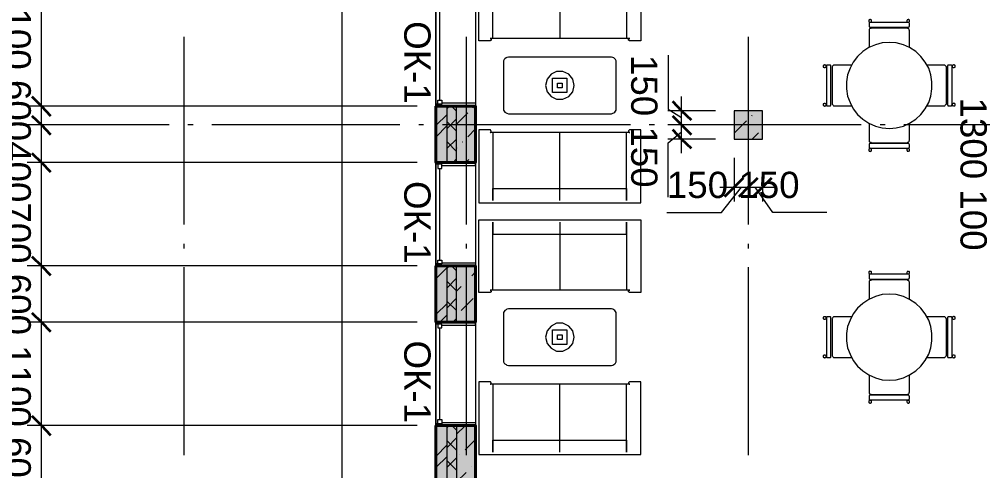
# Model space of a CAD drawing. Header units: millimetres. Extents: x -6983 to 114033, y -5968 to 36007.
# Drawn here: x -1748 to 8472, y 7691 to 12495 of the extents above; entities that cross this region are included whole.
import ezdxf

# ---------------------------------------------------------------- set-up
doc = ezdxf.new("R2010")
doc.units = ezdxf.units.MM
doc.layers.add('PDF _Геометрия', color=7, linetype='Continuous')
doc.layers.add('PDF _Текст', color=7, linetype='Continuous')
doc.layers.add('PDF _Сплошная заливка', color=7, linetype='Continuous', true_color=0xffffff)
doc.styles.add('PDF Arial', font='arial.ttf')

msp = doc.modelspace()

# ---------------------------------------------------------------- hatches: boundary and pattern name
at = {"layer": 'PDF _Сплошная заливка', "transparency": 33554559}
h = msp.add_hatch(color=256, dxfattribs=at)
h.paths.add_polyline_path([(2681, 15967), (2800, 15967), (2800, 15980), (2681, 15980)])
h.paths.add_polyline_path([(2681, 5875), (2800, 5875), (2800, 6472), (2681, 6472)])
h.paths.add_polyline_path([(2681, 4174), (2800, 4174), (2800, 4775), (2681, 4775)])
h.paths.add_polyline_path([(2800, 3074), (2681, 3074), (2681, 2055), (2800, 2055)])
h.paths.add_polyline_path([(2681, 7572), (2800, 7572), (2800, 8173), (2681, 8173)])
h.paths.add_polyline_path([(2681, 9273), (2800, 9273), (2800, 9870), (2681, 9870)])
h.paths.add_polyline_path([(2681, 10970), (2800, 10970), (2800, 11571), (2681, 11571)])
h.paths.add_polyline_path([(2681, 12671), (2800, 12671), (2800, 13272), (2681, 13272)])
h.paths.add_polyline_path([(2681, 14368), (2800, 14368), (2800, 15671), (2681, 15671)])
h = msp.add_hatch(color=256, dxfattribs=at)
h.paths.add_polyline_path([(2800, 15967), (2901, 15967), (2901, 15980), (2800, 15980)])
h.paths.add_polyline_path([(2800, 5875), (2901, 5875), (2901, 6472), (2800, 6472)])
h.paths.add_polyline_path([(2800, 4174), (2901, 4174), (2901, 4775), (2800, 4775)])
h.paths.add_polyline_path([(2901, 3074), (2800, 3074), (2800, 2177), (2901, 2177)])
h.paths.add_polyline_path([(2800, 7572), (2901, 7572), (2901, 8173), (2800, 8173)])
h.paths.add_polyline_path([(2800, 9273), (2901, 9273), (2901, 9870), (2800, 9870)])
h.paths.add_polyline_path([(2800, 10970), (2901, 10970), (2901, 11571), (2800, 11571)])
h.paths.add_polyline_path([(2800, 12671), (2901, 12671), (2901, 13272), (2800, 13272)])
h.paths.add_polyline_path([(2800, 14368), (2901, 14368), (2901, 15768), (2800, 15768)])
h = msp.add_hatch(color=256, dxfattribs=at)
h.paths.add_polyline_path([(2901, 14368), (3100, 14368), (3100, 15980), (2901, 15980)])
h.paths.add_polyline_path([(3100, 3074), (2901, 3074), (2901, 2275), (3100, 2275)])
h.paths.add_polyline_path([(2901, 4174), (3100, 4174), (3100, 4775), (2901, 4775)])
h.paths.add_polyline_path([(2901, 5875), (3100, 5875), (3100, 6472), (2901, 6472)])
h.paths.add_polyline_path([(2901, 7572), (3100, 7572), (3100, 8173), (2901, 8173)])
h.paths.add_polyline_path([(2901, 9273), (3100, 9273), (3100, 9870), (2901, 9870)])
h.paths.add_polyline_path([(2901, 10970), (3100, 10970), (3100, 11571), (2901, 11571)])
h.paths.add_polyline_path([(2901, 12671), (3100, 12671), (3100, 13272), (2901, 13272)])
msp.add_hatch(color=256, dxfattribs=at).paths.add_polyline_path([(5850, 11520), (5850, 11220), (6151, 11220), (6151, 11520)])

# ---------------------------------------------------------------- linework, layer by layer
at = {"layer": 'PDF _Геометрия', "lineweight": 9}
for points in [[(26275, 6552), (26461, 6552), (26461, 11262), (26461, 15548), (29457, 15548), (29457, 15768), (30456, 15768), (30456, 14550), (27460, 14550), (27460, 5554), (27240, 5554), (27240, 1276), (10319, 1276), (10319, 1056), (1683, 1056), (1683, 14550), (-1317, 14550), (-1317, 30083), (11148, 30083)], [(-1512, 1906), (-1512, 2376), (-1512, 3074), (-1512, 4174), (-1512, 4775), (-1512, 5875), (-1512, 6472), (-1512, 6874), (-1512, 7572), (-1512, 8173), (-1512, 9273), (-1512, 9870), (-1512, 10970), (-1512, 11372), (-1512, 11571), (-1512, 12671), (-1512, 13272), (-1512, 14368), (-1512, 16018)], [(3100, 15675), (3100, 2478)], [(2681, 15019), (2681, 2055), (9320, 2055), (9320, 2228)], [(4860, 13039), (4860, 12265), (4742, 12265), (4738, 12265), (4733, 12269), (4729, 12273), (4729, 12277), (4729, 12282), (4729, 12286), (4733, 12286), (4733, 12290), (4738, 12290), (4742, 12290), (3257, 12290), (3261, 12290), (3265, 12286), (3269, 12282), (3269, 12277), (3269, 12273), (3265, 12273), (3265, 12269), (3261, 12269), (3261, 12265), (3257, 12265), (3138, 12265), (3138, 13039)], [(3286, 12290), (3286, 13014), (3286, 12887), (4708, 12887), (4708, 13014), (4708, 12290)], [(3997, 13014), (3997, 12290)], [(7293, 12493), (7293, 12493)], [(7285, 12455), (7285, 12455)], [(7285, 12417), (7285, 12417)], [(7716, 12193), (7716, 12375), (7712, 12379), (7712, 12387), (7708, 12392), (7704, 12396), (7695, 12396), (7691, 12400), (7310, 12400), (7302, 12396), (7298, 12396), (7289, 12392), (7285, 12387), (7285, 12379), (7285, 12375), (7285, 12193)], [(7293, 12464), (7293, 12464)], [(7691, 12468), (7691, 12468)], [(7704, 12459), (7704, 12459)], [(7704, 12409), (7704, 12409)], [(7708, 12464), (7708, 12464)], [(7712, 12455), (7712, 12455)], [(3261, 12290), (3261, 12290)], [(3265, 12286), (3265, 12286)], [(4729, 12273), (4729, 12273)], [(4733, 12269), (4733, 12269)], [(5148, 12112), (5148, 11537), (5292, 11448)], [(6815, 12011), (6815, 12011)], [(6815, 11981), (6815, 11981)], [(6832, 12002), (6832, 12002)], [(6879, 12002), (6879, 12002)], [(7099, 12007), (6917, 12007), (6908, 12007), (6904, 12002), (6900, 11998), (6896, 11994), (6891, 11990), (6891, 11981), (6891, 11600), (6891, 11592), (6896, 11588), (6900, 11583), (6904, 11579), (6908, 11575), (6917, 11575), (7099, 11575)], [(7898, 11575), (8080, 11575), (8089, 11575), (8093, 11579), (8097, 11583), (8101, 11588), (8106, 11592), (8106, 11600), (8106, 11981), (8106, 11990), (8101, 11994), (8097, 11998), (8093, 12002), (8089, 12007), (8080, 12007), (7898, 12007)], [(8156, 12007), (8156, 12007)], [(8165, 12002), (8165, 12002)], [(8173, 11985), (8173, 11985)], [(8190, 11981), (8190, 11981)], [(5292, 11071), (5292, 11372), (5292, 11672)], [(2482, 11571), (-1512, 11571), (-1664, 11571)], [(2800, 11545), (2825, 11571)], [(2800, 10970), (2800, 11571)], [(2901, 11516), (2846, 11571)], [(2901, 10970), (2901, 11571)], [(3075, 11554), (3079, 11558)], [(6815, 11600), (6815, 11600)], [(6815, 11571), (6815, 11571)], [(6832, 11583), (6832, 11583)], [(6879, 11583), (6879, 11583)], [(8118, 11583), (8118, 11583)], [(8156, 11575), (8156, 11575)], [(8173, 11596), (8173, 11596)], [(8190, 11600), (8190, 11600)], [(8190, 11575), (8190, 11575)], [(2681, 11363), (2800, 11482)], [(2901, 11380), (3020, 11499)], [(5652, 11520), (5292, 11520), (5144, 11520)], [(6037, 11469), (6041, 11473)], [(-1453, 11372), (-1512, 11372), (-1664, 11372)], [(2681, 11241), (2800, 11363)], [(2800, 11334), (2901, 11435)], [(2901, 11304), (2800, 11402)], [(5351, 11372), (5292, 11372), (5144, 11372)], [(5855, 11287), (5982, 11414)], [(7285, 11389), (7285, 11207), (7285, 11203), (7285, 11194), (7289, 11190), (7298, 11186), (7302, 11186), (7310, 11181), (7691, 11181), (7695, 11186), (7704, 11186), (7708, 11190), (7712, 11194), (7712, 11203), (7716, 11207), (7716, 11389)], [(3020, 11245), (3100, 11330)], [(3261, 11291), (3261, 11291)], [(3265, 11296), (3265, 11296)], [(3286, 11291), (3286, 10568), (3286, 10695), (4708, 10695), (4708, 10568), (4708, 11291)], [(3997, 10568), (3997, 11291)], [(4729, 11308), (4729, 11308)], [(4733, 11313), (4733, 11313)], [(5148, 10602), (5148, 11181), (5292, 11296)], [(6041, 11220), (6109, 11287)], [(2800, 11122), (2901, 11220)], [(2901, 11088), (2800, 11190)], [(2960, 11190), (2965, 11190)], [(5652, 11220), (5292, 11220), (5144, 11220)], [(7285, 11165), (7285, 11165)], [(7704, 11173), (7704, 11173)], [(7712, 11165), (7712, 11165)], [(2901, 11126), (2905, 11131)], [(3087, 11063), (3092, 11063)], [(7285, 11131), (7285, 11131)], [(7691, 11114), (7691, 11114)], [(7704, 11122), (7704, 11122)], [(7712, 11131), (7712, 11131)], [(7712, 11093), (7712, 11093)], [(2482, 10970), (-1512, 10970), (-1664, 10970)], [(2791, 10970), (2800, 10983)], [(2808, 10970), (2800, 10978)], [(2863, 10970), (2901, 11008)], [(2999, 10970), (3032, 11004)], [(5850, 11021), (5850, 10708), (5850, 10555)], [(5999, 11021), (5999, 10708), (5999, 10555)], [(6151, 10809), (6151, 10708), (6151, 10555)], [(5135, 10437), (5715, 10437), (5927, 10708)], [(5698, 10708), (5999, 10708), (6299, 10708)], [(6836, 10437), (6261, 10437), (6075, 10708)], [(3286, 9612), (3286, 10335), (3286, 10208), (4708, 10208), (4708, 10335), (4708, 9612)], [(3997, 10335), (3997, 9612)], [(2482, 9870), (-1512, 9870), (-1664, 9870)], [(2681, 9857), (2698, 9870)], [(2681, 9734), (2800, 9853)], [(2800, 9849), (2825, 9870)], [(2800, 9273), (2800, 9870)], [(2901, 9819), (2846, 9870)], [(2901, 9273), (2901, 9870)], [(2800, 9637), (2901, 9739)], [(3003, 9709), (3007, 9709)], [(3062, 9764), (3100, 9806)], [(7285, 9777), (7285, 9777)], [(7285, 9739), (7285, 9739)], [(7716, 9514), (7716, 9696), (7712, 9701), (7712, 9709), (7708, 9713), (7704, 9717), (7695, 9717), (7691, 9722), (7310, 9722), (7302, 9717), (7298, 9717), (7289, 9713), (7285, 9709), (7285, 9701), (7285, 9696), (7285, 9514)], [(7691, 9789), (7691, 9789)], [(7704, 9781), (7704, 9781)], [(7704, 9730), (7704, 9730)], [(7708, 9811), (7708, 9811)], [(7708, 9785), (7708, 9785)], [(7712, 9777), (7712, 9777)], [(2901, 9607), (2800, 9705)], [(2901, 9603), (2948, 9650)], [(3261, 9612), (3261, 9612)], [(3265, 9607), (3265, 9607)], [(2800, 9425), (2901, 9527)], [(2948, 9396), (3075, 9523)], [(4729, 9595), (4729, 9595)], [(4733, 9591), (4733, 9591)], [(2681, 9354), (2800, 9472)], [(2901, 9396), (2800, 9493)], [(2723, 9273), (2800, 9349)], [(2859, 9273), (2901, 9311)], [(6832, 9320), (6832, 9320)], [(6879, 9320), (6879, 9320)], [(7099, 9328), (6917, 9328), (6908, 9328), (6904, 9324), (6900, 9320), (6896, 9315), (6891, 9311), (6891, 9303), (6891, 8922), (6891, 8914), (6896, 8909), (6900, 8905), (6904, 8901), (6908, 8897), (6917, 8897), (7099, 8897)], [(7898, 8897), (8080, 8897), (8089, 8897), (8093, 8901), (8097, 8905), (8101, 8909), (8106, 8914), (8106, 8922), (8106, 9303), (8106, 9311), (8101, 9315), (8097, 9320), (8093, 9324), (8089, 9328), (8080, 9328), (7898, 9328)], [(8118, 9320), (8118, 9320)], [(8156, 9328), (8156, 9328)], [(8173, 9307), (8173, 9307)], [(8190, 9303), (8190, 9303)], [(2482, 9273), (-1512, 9273), (-1664, 9273)], [(2812, 9273), (2800, 9282)], [(3079, 9273), (3100, 9294)], [(6815, 8922), (6815, 8922)], [(6815, 8892), (6815, 8892)], [(6832, 8901), (6832, 8901)], [(6879, 8901), (6879, 8901)], [(8156, 8897), (8156, 8897)], [(8165, 8901), (8165, 8901)], [(8173, 8918), (8173, 8918)], [(8190, 8922), (8190, 8922)], [(7285, 8710), (7285, 8528), (7285, 8524), (7285, 8516), (7289, 8512), (7298, 8507), (7302, 8507), (7310, 8503), (7691, 8503), (7695, 8507), (7704, 8507), (7708, 8512), (7712, 8516), (7712, 8524), (7716, 8528), (7716, 8710)], [(3261, 8613), (3261, 8613)], [(3265, 8617), (3265, 8617)], [(3286, 8613), (3286, 7890), (3286, 8016), (4708, 8016), (4708, 7890), (4708, 8613)], [(3997, 7890), (3997, 8613)], [(4729, 8630), (4729, 8630)], [(4733, 8634), (4733, 8634)], [(7285, 8486), (7285, 8486)], [(7704, 8495), (7704, 8495)], [(7712, 8486), (7712, 8486)], [(7285, 8448), (7285, 8448)], [(7298, 8440), (7298, 8440)], [(7298, 8410), (7298, 8410)], [(7691, 8435), (7691, 8435)], [(7704, 8444), (7704, 8444)], [(7712, 8448), (7712, 8448)], [(7712, 8414), (7712, 8414)], [(2482, 8173), (-1512, 8173), (-1664, 8173)], [(2800, 8152), (2821, 8173)], [(2800, 7572), (2800, 8173)], [(2901, 8122), (2850, 8173)], [(2901, 8173), (2901, 7572), (3003, 7674)], [(2901, 8080), (2990, 8169)], [(2800, 7940), (2901, 8042)], [(2901, 7911), (2800, 8008)], [(2990, 7915), (3100, 8025)], [(2681, 7843), (2800, 7966)], [(2681, 7725), (2800, 7843)], [(2800, 7729), (2901, 7830)], [(2901, 7699), (2800, 7796)], [(2935, 7860), (2935, 7860)], [(3062, 7733), (3062, 7733)]]:
    msp.add_lwpolyline(points, dxfattribs=at)
at = {"layer": 'PDF _Геометрия', "lineweight": 18}
for points in [[(3100, 12671), (3100, 11571), (2681, 11571), (2681, 12671)], [(5850, 11520), (5850, 11220), (6151, 11220), (6151, 11520)], [(3100, 10970), (3100, 9870), (2681, 9870), (2681, 10970)], [(3100, 9273), (3100, 8173), (2681, 8173), (2681, 9273)]]:
    msp.add_lwpolyline(points, close=True, dxfattribs=at)
at = {"layer": 'PDF _Геометрия', "lineweight": 13}
for points in [[(2723, 11634), (2723, 12607)], [(2702, 11592), (2702, 11634), (2745, 11634), (2745, 11592), (2681, 11592), (2681, 11571)], [(2745, 11605), (3100, 11605), (3100, 11571)], [(2702, 10953), (2702, 10906), (2745, 10906), (2745, 10953), (2681, 10953), (2681, 10970)], [(2745, 10940), (3100, 10940), (3100, 10970)], [(2723, 9933), (2723, 10906)], [(2702, 9891), (2702, 9933), (2745, 9933), (2745, 9891), (2681, 9891), (2681, 9870)], [(2745, 9904), (3100, 9904), (3100, 9870)], [(2702, 9252), (2702, 9210), (2745, 9210), (2745, 9252), (2681, 9252), (2681, 9273)], [(2723, 8236), (2723, 9210)], [(2745, 9239), (3100, 9239), (3100, 9273)], [(2702, 8190), (2702, 8236), (2745, 8236), (2745, 8190), (2681, 8190), (2681, 8173)], [(2745, 8203), (3100, 8203), (3100, 8173)]]:
    msp.add_lwpolyline(points, dxfattribs=at)
at = {"layer": 'PDF _Геометрия', "lineweight": 9}
for points in [[(7281, 12476), (7281, 12472), (7281, 12468), (7285, 12468), (7289, 12464), (7293, 12464), (7298, 12464), (7302, 12464), (7306, 12468), (7310, 12468), (7310, 12472), (7310, 12476), (7310, 12480), (7310, 12485), (7306, 12489), (7302, 12489), (7298, 12493), (7293, 12493), (7289, 12489), (7285, 12489), (7281, 12485), (7281, 12480)], [(7716, 12476), (7716, 12480), (7716, 12485), (7712, 12489), (7708, 12489), (7708, 12493), (7704, 12493), (7700, 12493), (7695, 12489), (7691, 12489), (7691, 12485), (7687, 12480), (7687, 12476), (7687, 12472), (7691, 12468), (7695, 12464), (7700, 12464), (7704, 12464), (7708, 12464), (7712, 12468), (7716, 12468), (7716, 12472)], [(7298, 12409), (7704, 12409), (7708, 12413), (7712, 12413), (7712, 12417), (7716, 12417), (7716, 12421), (7716, 12447), (7716, 12451), (7712, 12455), (7708, 12459), (7704, 12459), (7298, 12459), (7293, 12459), (7289, 12459), (7285, 12455), (7285, 12451), (7285, 12447), (7285, 12421), (7285, 12417), (7285, 12413), (7289, 12413), (7293, 12409)], [(7501, 12248), (7424, 12244), (7353, 12222), (7281, 12193), (7217, 12150), (7162, 12100), (7116, 12040), (7082, 11973), (7056, 11905), (7044, 11829), (7044, 11753), (7056, 11677), (7082, 11609), (7116, 11541), (7162, 11482), (7217, 11431), (7281, 11389), (7353, 11359), (7424, 11338), (7501, 11334), (7573, 11338), (7649, 11359), (7716, 11389), (7780, 11431), (7835, 11482), (7881, 11541), (7920, 11609), (7941, 11677), (7953, 11753), (7953, 11829), (7941, 11905), (7920, 11973), (7881, 12040), (7835, 12100), (7780, 12150), (7716, 12193), (7649, 12222), (7573, 12244)], [(3400, 12040), (3400, 11541), (3400, 11528), (3405, 11516), (3413, 11507), (3426, 11499), (3434, 11495), (3451, 11490), (4547, 11490), (4560, 11495), (4573, 11499), (4581, 11507), (4589, 11516), (4598, 11528), (4598, 11541), (4598, 12040), (4598, 12053), (4589, 12066), (4581, 12074), (4573, 12083), (4560, 12087), (4547, 12091), (3451, 12091), (3434, 12087), (3426, 12083), (3413, 12074), (3405, 12066), (3400, 12053)], [(6815, 12011), (6811, 12011), (6807, 12007), (6802, 12007), (6798, 12002), (6798, 11998), (6798, 11994), (6798, 11990), (6798, 11985), (6802, 11985), (6807, 11981), (6811, 11981), (6815, 11981), (6819, 11981), (6824, 11985), (6828, 11985), (6828, 11990), (6828, 11994), (6828, 11998), (6828, 12002), (6824, 12007), (6819, 12007)], [(6879, 11588), (6879, 11994), (6879, 11998), (6879, 12002), (6874, 12007), (6870, 12007), (6866, 12007), (6845, 12007), (6841, 12007), (6836, 12007), (6832, 12002), (6832, 11998), (6832, 11994), (6832, 11588), (6832, 11583), (6832, 11579), (6836, 11575), (6841, 11575), (6845, 11575), (6866, 11575), (6870, 11575), (6874, 11575), (6879, 11579), (6879, 11583)], [(8118, 11994), (8118, 11588), (8118, 11583), (8123, 11579), (8123, 11575), (8127, 11575), (8131, 11575), (8156, 11575), (8161, 11575), (8165, 11579), (8165, 11583), (8169, 11583), (8169, 11588), (8169, 11994), (8169, 11998), (8165, 12002), (8161, 12007), (8156, 12007), (8131, 12007), (8127, 12007), (8123, 12007), (8123, 12002), (8118, 12002), (8118, 11998)], [(8186, 12011), (8182, 12011), (8178, 12007), (8173, 12007), (8173, 12002), (8169, 11998), (8169, 11994), (8169, 11990), (8173, 11985), (8178, 11981), (8182, 11981), (8186, 11981), (8190, 11981), (8195, 11985), (8199, 11985), (8199, 11990), (8199, 11994), (8199, 11998), (8199, 12002), (8195, 12007), (8190, 12007), (8190, 12011)], [(3845, 11791), (3862, 11723), (3904, 11672), (3963, 11643), (4031, 11643), (4094, 11672), (4137, 11723), (4149, 11791), (4137, 11858), (4094, 11909), (4031, 11939), (3963, 11939), (3904, 11909), (3862, 11858)], [(4073, 11867), (4073, 11715), (3921, 11715), (3921, 11867)], [(4023, 11816), (4023, 11765), (3972, 11765), (3972, 11816)], [(6815, 11571), (6819, 11575), (6824, 11575), (6828, 11579), (6828, 11583), (6828, 11588), (6828, 11592), (6828, 11596), (6824, 11596), (6819, 11600), (6815, 11600), (6811, 11600), (6807, 11600), (6802, 11596), (6798, 11596), (6798, 11592), (6798, 11588), (6798, 11583), (6798, 11579), (6802, 11575), (6807, 11575), (6811, 11571)], [(8186, 11571), (8190, 11575), (8195, 11575), (8199, 11579), (8199, 11583), (8199, 11588), (8199, 11592), (8199, 11596), (8195, 11596), (8190, 11600), (8186, 11605), (8182, 11600), (8178, 11600), (8173, 11596), (8169, 11592), (8169, 11588), (8169, 11583), (8173, 11579), (8173, 11575), (8178, 11575), (8182, 11575)], [(3138, 10543), (4860, 10543), (4860, 11317), (4742, 11317), (4738, 11317), (4733, 11313), (4729, 11308), (4729, 11304), (4729, 11300), (4729, 11296), (4733, 11296), (4733, 11291), (4738, 11291), (4742, 11291), (3257, 11291), (3261, 11291), (3265, 11296), (3269, 11300), (3269, 11304), (3269, 11308), (3265, 11308), (3265, 11313), (3261, 11313), (3261, 11317), (3257, 11317), (3138, 11317)], [(7704, 11173), (7298, 11173), (7293, 11173), (7289, 11169), (7285, 11169), (7285, 11165), (7285, 11160), (7285, 11135), (7285, 11131), (7285, 11126), (7289, 11122), (7293, 11122), (7298, 11122), (7704, 11122), (7708, 11122), (7712, 11126), (7712, 11131), (7716, 11135), (7716, 11160), (7712, 11165), (7712, 11169), (7708, 11169)], [(7281, 11105), (7281, 11101), (7281, 11097), (7285, 11093), (7289, 11093), (7293, 11093), (7298, 11088), (7298, 11093), (7302, 11093), (7306, 11093), (7310, 11097), (7310, 11101), (7310, 11105), (7310, 11110), (7310, 11114), (7306, 11114), (7302, 11118), (7298, 11118), (7298, 11122), (7293, 11118), (7289, 11118), (7285, 11114), (7281, 11114), (7281, 11110)], [(7716, 11105), (7716, 11110), (7716, 11114), (7712, 11114), (7712, 11118), (7708, 11118), (7704, 11122), (7700, 11118), (7695, 11118), (7691, 11114), (7687, 11110), (7687, 11105), (7687, 11101), (7691, 11097), (7691, 11093), (7695, 11093), (7700, 11093), (7704, 11088), (7708, 11093), (7712, 11093), (7716, 11097), (7716, 11101)], [(3261, 9591), (3261, 9586), (3257, 9586), (3138, 9586), (3138, 10361), (4860, 10361), (4860, 9586), (4742, 9586), (4738, 9586), (4733, 9591), (4729, 9595), (4729, 9599), (4729, 9603), (4729, 9607), (4733, 9607), (4733, 9612), (4738, 9612), (4742, 9612), (3257, 9612), (3261, 9612), (3265, 9607), (3269, 9603), (3269, 9599), (3269, 9595), (3265, 9595), (3265, 9591)], [(7281, 9798), (7281, 9794), (7281, 9789), (7285, 9789), (7289, 9785), (7293, 9785), (7293, 9781), (7298, 9785), (7302, 9785), (7306, 9789), (7310, 9789), (7310, 9794), (7310, 9798), (7310, 9802), (7310, 9806), (7306, 9811), (7302, 9811), (7298, 9811), (7293, 9815), (7293, 9811), (7289, 9811), (7285, 9811), (7281, 9806), (7281, 9802)], [(7716, 9798), (7716, 9802), (7716, 9806), (7712, 9811), (7708, 9811), (7704, 9815), (7700, 9811), (7695, 9811), (7691, 9811), (7691, 9806), (7687, 9802), (7687, 9798), (7687, 9794), (7691, 9789), (7695, 9785), (7700, 9785), (7704, 9781), (7708, 9785), (7712, 9789), (7716, 9789), (7716, 9794)], [(7298, 9730), (7704, 9730), (7708, 9734), (7712, 9734), (7712, 9739), (7716, 9739), (7716, 9743), (7716, 9768), (7716, 9772), (7712, 9777), (7708, 9781), (7704, 9781), (7298, 9781), (7293, 9781), (7289, 9781), (7285, 9777), (7285, 9772), (7285, 9768), (7285, 9743), (7285, 9739), (7285, 9734), (7289, 9734), (7293, 9730)], [(7501, 9569), (7424, 9565), (7353, 9544), (7281, 9514), (7217, 9472), (7162, 9421), (7116, 9362), (7082, 9294), (7056, 9227), (7044, 9150), (7044, 9074), (7056, 8998), (7082, 8930), (7116, 8863), (7162, 8803), (7217, 8753), (7281, 8710), (7353, 8681), (7424, 8660), (7501, 8655), (7573, 8660), (7649, 8681), (7716, 8710), (7780, 8753), (7835, 8803), (7881, 8863), (7920, 8930), (7941, 8998), (7953, 9074), (7953, 9150), (7941, 9227), (7920, 9294), (7881, 9362), (7835, 9421), (7780, 9472), (7716, 9514), (7649, 9544), (7573, 9565)], [(3400, 9362), (3400, 8863), (3400, 8850), (3405, 8837), (3413, 8829), (3426, 8820), (3434, 8816), (3451, 8812), (4547, 8812), (4560, 8816), (4573, 8820), (4581, 8829), (4589, 8837), (4598, 8850), (4598, 8863), (4598, 9362), (4598, 9375), (4589, 9387), (4581, 9396), (4573, 9404), (4560, 9409), (4547, 9413), (3451, 9413), (3434, 9409), (3426, 9404), (3413, 9396), (3405, 9387), (3400, 9375)], [(6815, 9332), (6811, 9328), (6807, 9328), (6802, 9328), (6798, 9324), (6798, 9320), (6798, 9315), (6798, 9311), (6798, 9307), (6802, 9307), (6807, 9303), (6811, 9303), (6815, 9299), (6815, 9303), (6819, 9303), (6824, 9307), (6828, 9307), (6828, 9311), (6828, 9315), (6828, 9320), (6828, 9324), (6824, 9328), (6819, 9328), (6815, 9328)], [(6879, 8909), (6879, 9315), (6879, 9320), (6879, 9324), (6874, 9328), (6870, 9328), (6866, 9328), (6845, 9328), (6841, 9328), (6836, 9328), (6832, 9324), (6832, 9320), (6832, 9315), (6832, 8909), (6832, 8905), (6832, 8901), (6836, 8897), (6841, 8897), (6845, 8897), (6866, 8897), (6870, 8897), (6874, 8897), (6879, 8901), (6879, 8905)], [(8118, 9315), (8118, 8909), (8118, 8905), (8118, 8901), (8123, 8901), (8123, 8897), (8127, 8897), (8131, 8897), (8156, 8897), (8161, 8897), (8165, 8901), (8169, 8905), (8169, 8909), (8169, 9315), (8169, 9320), (8165, 9320), (8165, 9324), (8161, 9328), (8156, 9328), (8131, 9328), (8127, 9328), (8123, 9328), (8123, 9324), (8118, 9320)], [(8186, 9332), (8182, 9332), (8178, 9328), (8173, 9328), (8173, 9324), (8169, 9320), (8169, 9315), (8169, 9311), (8173, 9307), (8178, 9303), (8182, 9303), (8186, 9303), (8190, 9303), (8195, 9307), (8199, 9307), (8199, 9311), (8199, 9315), (8199, 9320), (8199, 9324), (8195, 9328), (8190, 9328), (8190, 9332)], [(3845, 9112), (3862, 9045), (3904, 8994), (3963, 8964), (4031, 8964), (4094, 8994), (4137, 9045), (4149, 9112), (4137, 9180), (4094, 9231), (4031, 9260), (3963, 9260), (3904, 9231), (3862, 9180)], [(4073, 9189), (4073, 9036), (3921, 9036), (3921, 9189)], [(4023, 9138), (4023, 9087), (3972, 9087), (3972, 9138)], [(6815, 8892), (6819, 8897), (6824, 8897), (6828, 8901), (6828, 8905), (6828, 8909), (6828, 8914), (6828, 8918), (6824, 8918), (6819, 8922), (6815, 8922), (6811, 8922), (6807, 8922), (6802, 8918), (6798, 8918), (6798, 8914), (6798, 8909), (6798, 8905), (6798, 8901), (6802, 8897), (6807, 8897), (6811, 8892)], [(8186, 8892), (8190, 8892), (8190, 8897), (8195, 8897), (8199, 8901), (8199, 8905), (8199, 8909), (8199, 8914), (8199, 8918), (8195, 8918), (8190, 8922), (8186, 8922), (8182, 8922), (8178, 8922), (8173, 8918), (8169, 8914), (8169, 8909), (8169, 8905), (8173, 8901), (8173, 8897), (8178, 8897), (8182, 8892)], [(3138, 7864), (4860, 7864), (4860, 8638), (4742, 8638), (4738, 8638), (4733, 8634), (4729, 8630), (4729, 8626), (4729, 8622), (4729, 8617), (4733, 8617), (4733, 8613), (4738, 8613), (4742, 8613), (3257, 8613), (3261, 8613), (3265, 8617), (3269, 8622), (3269, 8626), (3269, 8630), (3265, 8630), (3265, 8634), (3261, 8634), (3261, 8638), (3257, 8638), (3138, 8638)], [(7704, 8495), (7298, 8495), (7293, 8495), (7289, 8490), (7285, 8490), (7285, 8486), (7285, 8482), (7285, 8457), (7285, 8452), (7285, 8448), (7289, 8444), (7293, 8444), (7298, 8444), (7704, 8444), (7708, 8444), (7712, 8448), (7712, 8452), (7716, 8457), (7716, 8482), (7712, 8486), (7712, 8490), (7708, 8490)], [(7281, 8427), (7281, 8423), (7281, 8418), (7285, 8414), (7289, 8414), (7293, 8410), (7298, 8410), (7302, 8414), (7306, 8414), (7310, 8418), (7310, 8423), (7310, 8427), (7310, 8431), (7310, 8435), (7306, 8435), (7302, 8440), (7298, 8440), (7293, 8440), (7289, 8440), (7285, 8435), (7281, 8435), (7281, 8431)], [(7716, 8427), (7716, 8431), (7716, 8435), (7712, 8435), (7712, 8440), (7708, 8440), (7704, 8440), (7700, 8440), (7695, 8440), (7691, 8435), (7687, 8431), (7687, 8427), (7687, 8423), (7691, 8418), (7691, 8414), (7695, 8414), (7700, 8410), (7704, 8410), (7708, 8410), (7712, 8414), (7716, 8418), (7716, 8423)]]:
    msp.add_lwpolyline(points, close=True, dxfattribs=at)
at = {"layer": 'PDF _Геометрия', "lineweight": 20}
for points in [[(3, 12307), (3, 10310)], [(3003, 12307), (3003, 10310)], [(5999, 12307), (5999, 10310)], [(-154, 11372), (-2151, 11372)], [(100, 11372), (45, 11372)], [(2296, 11372), (299, 11372)], [(2550, 11372), (2499, 11372)], [(4750, 11372), (2749, 11372)], [(5004, 11372), (4949, 11372)], [(7200, 11372), (5203, 11372)], [(7454, 11372), (7403, 11372)], [(9654, 11372), (7653, 11372)], [(3, 10107), (3, 10056)], [(3003, 10107), (3003, 10056)], [(5999, 10107), (5999, 10056)], [(3, 9857), (3, 7856)], [(3003, 9857), (3003, 7856)], [(5999, 9857), (5999, 7856)]]:
    msp.add_lwpolyline(points, dxfattribs=at)
at = {"layer": 'PDF _Геометрия', "lineweight": 35}
for points in [[(-1614, 11672), (-1512, 11571), (-1415, 11469)], [(5195, 11622), (5292, 11520), (5393, 11423)], [(-1614, 11469), (-1512, 11372), (-1415, 11270)], [(5195, 11469), (5292, 11372), (5393, 11270)], [(5195, 11321), (5292, 11220), (5393, 11122)], [(-1614, 11071), (-1512, 10970), (-1415, 10873)], [(5948, 10805), (5850, 10708), (5749, 10606)], [(6100, 10805), (5999, 10708), (5901, 10606)], [(6248, 10805), (6151, 10708), (6049, 10606)], [(-1614, 9971), (-1512, 9870), (-1415, 9772)], [(-1614, 9370), (-1512, 9273), (-1415, 9172)], [(-1614, 8275), (-1512, 8173), (-1415, 8071)]]:
    msp.add_lwpolyline(points, dxfattribs=at)
at = {"layer": 'PDF _Геометрия', "lineweight": 40}
for points in [[(2681, 11571), (2681, 10970), (3100, 10970), (3100, 11571)], [(2681, 9870), (2681, 9273), (3100, 9273), (3100, 9870)], [(2681, 8173), (2681, 7572), (3100, 7572), (3100, 8173)]]:
    msp.add_lwpolyline(points, close=True, dxfattribs=at)

# ---------------------------------------------------------------- texts
at = {"layer": 'PDF _Текст', "attachment_point": 7, "rotation": 270, "style": 'PDF Arial'}
for s, insert, char_height in [('320700 1100 600 1100 600400700 600 1100 600 1100 400200 1100 600 1100 1500320', (-1908, 15974), 279.48), ('ОК-1', (2340, 12475), 280.2), ('150 150', (4752, 12115), 279.5), ('1300 100', (8252, 11662), 279.5), ('ОК-1', (2340, 10774), 280.2), ('ОК-1', (2340, 9077), 280.2)]:
    msp.add_mtext(s, dxfattribs=dict(at, insert=insert, char_height=char_height))
at = {"layer": 'PDF _Текст', "insert": (5135, 10589), "char_height": 279.5, "attachment_point": 7, "style": 'PDF Arial'}
msp.add_mtext('150 150', dxfattribs=at)

doc.saveas('drawing.dxf')
